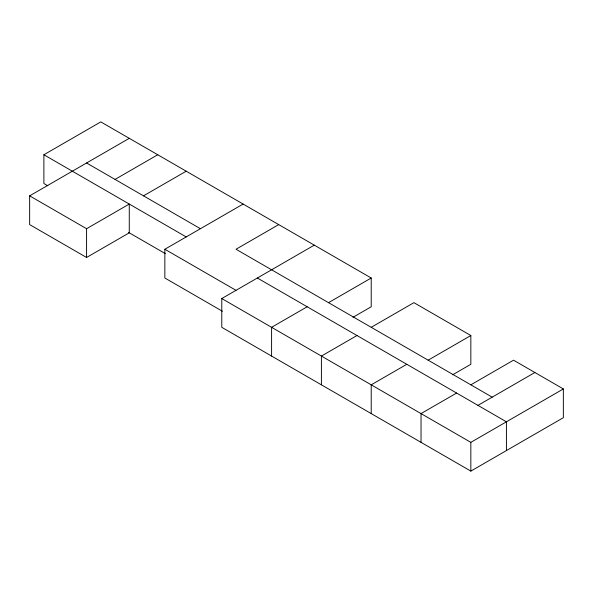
<?xml version="1.0" encoding="UTF-8"?>
<svg xmlns="http://www.w3.org/2000/svg" width="593" height="593" viewBox="0 0 593 593"><rect width="100%" height="100%" fill="white"/><g stroke="black" fill="none" stroke-linecap="round" stroke-linejoin="round"><path stroke-width="0.89" d="M47.833 185.802L43.882 183.519L43.882 154.758L100.81 121.891L371.218 278.013L371.218 306.774L353.035 317.27M29.65 195.846L86.578 228.713L129.274 204.059L129.274 232.819L86.578 257.473L29.65 224.606L29.65 195.846L129.274 138.325M115.042 179.412L157.738 154.758M143.506 195.846L186.202 171.192M222.419 311.251L164.854 278.013L164.854 249.253L243.13 204.059M278.71 224.606L236.014 249.253L492.19 397.154M470.842 384.827L513.538 360.181L563.35 388.941L563.35 417.694L470.842 471.109L221.782 327.314L221.782 298.553L314.29 245.146M307.174 306.774L271.594 327.314L271.594 356.074M328.522 302.66L371.218 278.013M356.986 335.527L321.406 356.074L321.406 384.827M371.218 327.314L413.914 302.66L470.842 335.527L470.842 364.287L452.659 374.791M406.798 364.287L371.218 384.827L371.218 413.588M428.146 360.181L470.842 335.527M456.61 393.048L421.03 413.588L421.03 442.348M477.958 405.375L534.886 372.508M221.782 298.553L470.842 442.348L563.35 388.941M86.578 162.979L200.434 228.713M43.882 154.758L186.202 236.926M257.362 278.013L506.422 421.808L506.422 450.561M164.854 249.253L236.014 290.34M128.473 232.36L165.358 253.648M470.842 442.348L470.842 471.109M86.578 228.713L86.578 257.473"/></g></svg>
